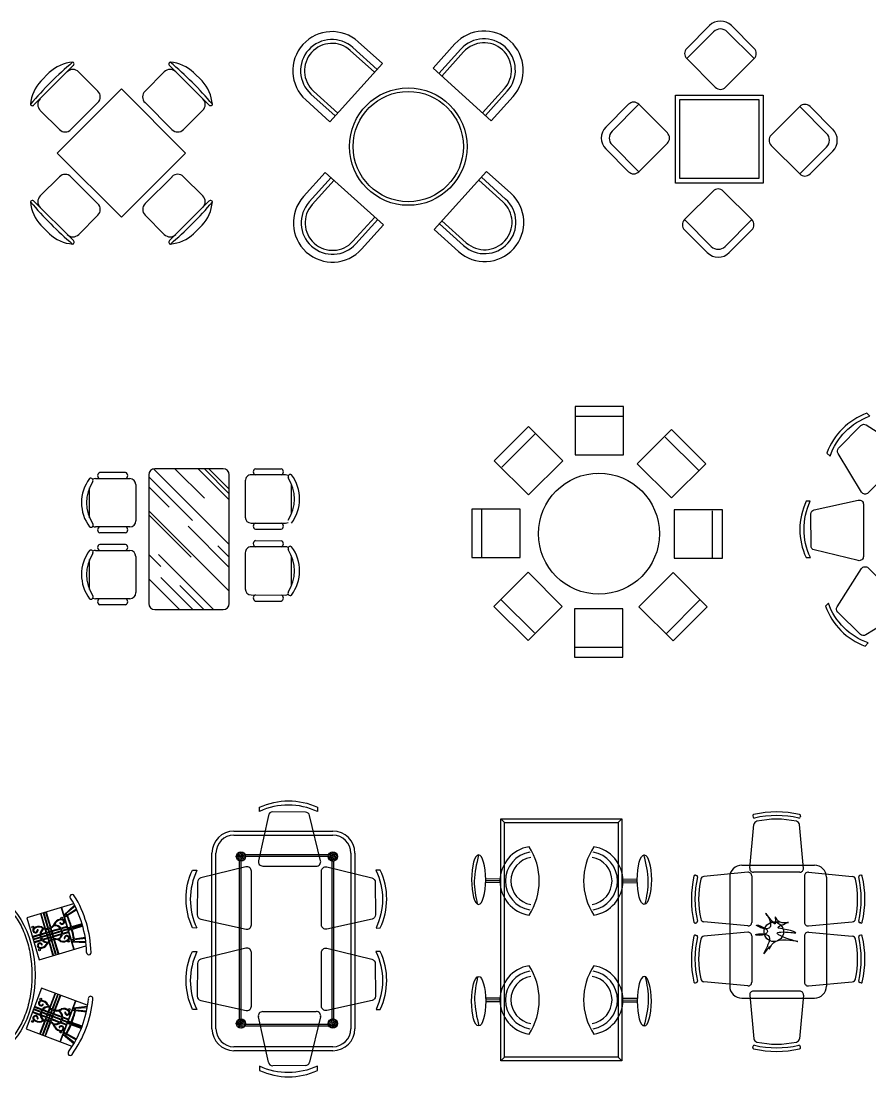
# Model space of a CAD drawing. Header units: millimetres. Extents: x 42 to 19556, y 853 to 17555.
# Drawn here: x 7019 to 14036, y 1471 to 10198 of the extents above; entities that cross this region are included whole.
import ezdxf

# ---------------------------------------------------------------- set-up
doc = ezdxf.new("R2010")
doc.units = ezdxf.units.MM
pattern_1 = [(50, (10753.138, 2743.1704), (9.508687, -0.831902), [0.99427, -10.93699]), (355, (10753.138, 2743.17), (-1.83942, 9.97178), [0.795417, -8.74959]), (100.4514, (10753.93, 2743.101), (7.669273, 9.13987), [0.845, -9.29501]), (46.1842, (10753.138, 2745.822), (14.14837, -2.19428), [1.49141, -16.40548]), (96.6356, (10754.317, 2745.639), (12.39078, 12.91384), [1.2675, -13.94251]), (351.1842, (10753.138, 2745.822), (12.39077, 12.91385), [1.19313, -13.12439]), (21, (10754.4636, 2745.159), (7.91317, -5.3375), [0.99427, -10.93699]), (326, (10754.464, 2745.159), (3.22562, 9.61328), [0.795417, -8.74959]), (71.4514, (10755.123, 2744.714), (11.138794, 4.275773), [0.845, -9.29501]), (37.5, (10753.138, 2743.1704), (0.1612027, 4.413159), [0, -8.643535, 0, -8.88216, 0, -8.782733]), (7.5, (10753.138, 2743.1704), (3.487501, 5.228699), [0, -5.064157, 0, -8.444681, 0, -3.347381]), (327.5, (10750.1816, 2743.1704), (7.0768604, -0.299009), [0, -3.314239, 0, -10.340426, 0, -13.72095]), (317.5, (10748.856, 2743.1704), (7.731273, 1.327087), [0, -4.30851, 0, -6.867103, 0, -9.743863])]

msp = doc.modelspace()

# ---------------------------------------------------------------- hatches: boundary and pattern name
at = {"true_color": 0x000000}
h = msp.add_hatch(dxfattribs=at)
h.set_pattern_fill('AR-RROOF', color=18, scale=297, angle=-45, style=0)
h.set_pattern_definition([(315, (9054.95, 13536.53), (672.034, -252.013), [4455, -594, 1485, -297]), (315, (9439.27, 13362.22), (69.304, 489.325), [891, -98.01, 1782, -222.75]), (315, (9338.46, 13610.03), (1232.763, -951.3485), [2376, -415.8, 1188, -297])])
h.paths.add_polyline_path([(8690.3, 5333.7, 0.414214), (8740.2, 5383.6), (8740.2, 6448.1, 0.414214), (8690.3, 6498), (8124.8, 6498, 0.414214), (8074.9, 6448.1), (8074.9, 5383.6, 0.414214), (8124.8, 5333.7)])
h = msp.add_hatch(dxfattribs=at)
h.set_pattern_fill('AR-CONC,_I', color=18, scale=1.325696, style=2)
h.set_pattern_definition(pattern_1)
edge = h.paths.add_edge_path()
edge.add_arc((8836.5, 3293.2), 38, 0, 360)
h = msp.add_hatch(dxfattribs=at)
h.set_pattern_fill('AR-CONC,_I', color=18, scale=1.325696, style=2)
h.set_pattern_definition(pattern_1)
edge = h.paths.add_edge_path()
edge.add_arc((9596.1, 3293.2), 38, 0, 360)
h = msp.add_hatch(dxfattribs=at)
h.set_pattern_fill('AR-CONC,_I', color=18, scale=1.325696, style=2)
h.set_pattern_definition(pattern_1)
edge = h.paths.add_edge_path()
edge.add_arc((8836.5, 1912.5), 38, 0, 360)
h.paths.add_polyline_path([(8773.6, 1959.3), (8776, 1959.3), (8776, 1960.2), (8773.6, 1960.2)], flags=9)
h = msp.add_hatch(dxfattribs=at)
h.set_pattern_fill('AR-CONC,_I', color=18, scale=1.325696, style=2)
h.set_pattern_definition(pattern_1)
edge = h.paths.add_edge_path()
edge.add_arc((9596.1, 1912.5), 38, 0, 360)

# ---------------------------------------------------------------- linework, layer by layer
at = {"color": 18, "true_color": 0x000000}
for p, q in [((12522.3, 9972.8), (12710.5, 10161.1)), ((12891.2, 10161.1), (13079.4, 9972.8)), ((12522.3, 9888.2), (12744, 10109.9)), ((12857.7, 10109.9), (13079.4, 9888.2)), ((9941.6, 9775.2), (9741.1, 9956)), ((9963.3, 9799.2), (9762.8, 9980.1)), ((10006.6, 9847.3), (9806.2, 10028.2)), ((10424.9, 9809), (10605.7, 10009.5)), ((10473, 9765.6), (10653.8, 9966.1)), ((10497.1, 9743.9), (10677.9, 9944.4)), ((12758.5, 9652), (12522.3, 9888.2)), ((13079.4, 9888.2), (12843.1, 9652)), ((7125.6, 9505.1), (7450.9, 9830.4)), ((7495.1, 9779.1), (7654.2, 9620)), ((8202.9, 9779.3), (8043.8, 9620.2)), ((8247.1, 9830.6), (8572.4, 9505.3)), ((10006.6, 9847.3), (9572.7, 9366.1)), ((10906.1, 9375), (10424.9, 9809)), ((7182.5, 9703.4), (7252.6, 9773.5)), ((8445.4, 9773.7), (8515.5, 9703.6)), ((7849.1, 9637.4), (7318.8, 9107.1)), ((8379.4, 9107.1), (7849.1, 9637.4)), ((9637.8, 9438.3), (9437.3, 9619.2)), ((10833.9, 9440.1), (11014.7, 9640.6)), ((10858, 9418.4), (11038.8, 9618.9)), ((7431.5, 9301.8), (7654.2, 9524.6)), ((8043.8, 9524.8), (8266.6, 9302)), ((9572.7, 9366.1), (9372.2, 9547)), ((9616.1, 9414.3), (9415.6, 9595.1)), ((10906.1, 9375), (11086.9, 9575.5)), ((7176.9, 9460.9), (7336, 9301.8)), ((8521.1, 9461.1), (8362, 9302)), ((11853.4, 9322.5), (12041.6, 9510.7)), ((11904.5, 9289), (12126.2, 9510.7)), ((12126.2, 9510.7), (12362.4, 9274.4)), ((13220.7, 9255.9), (13456.9, 9492.1)), ((13456.9, 9492.1), (13678.6, 9270.4)), ((13541.5, 9492.1), (13729.8, 9303.9)), ((12126.2, 8953.6), (11904.5, 9175.3)), ((12362.4, 9189.8), (12126.2, 8953.6)), ((13456.9, 8935), (13220.7, 9171.3)), ((7318.8, 9107.1), (7849.1, 8576.8)), ((7849.1, 8576.8), (8379.4, 9107.1)), ((12041.6, 8953.6), (11853.4, 9141.8)), ((13678.6, 9156.7), (13456.9, 8935)), ((13729.8, 9123.2), (13541.5, 8935)), ((7177.1, 8753.1), (7336.2, 8912.2)), ((7654.4, 8689.4), (7431.7, 8912.2)), ((8266.8, 8912.4), (8044, 8689.6)), ((8521.3, 8753.3), (8362.2, 8912.4)), ((9534.3, 8947.9), (9353.5, 8747.4)), ((9582.4, 8904.5), (9401.6, 8704)), ((9534.3, 8947.9), (10015.5, 8513.9)), ((10433.7, 8475.5), (10867.7, 8956.7)), ((10824.3, 8908.6), (11024.8, 8727.8)), ((10867.7, 8956.7), (11068.2, 8775.9)), ((9606.5, 8882.8), (9425.6, 8682.3)), ((10802.6, 8884.6), (11003.1, 8703.7)), ((12503.7, 8557.5), (12740, 8793.7)), ((12824.6, 8793.7), (13060.8, 8557.5)), ((7451.1, 8383.6), (7125.8, 8708.9)), ((8572.6, 8709.1), (8247.3, 8383.8)), ((7495.3, 8434.9), (7654.4, 8594)), ((8203.1, 8435.1), (8044, 8594.2)), ((9943.3, 8579), (9762.5, 8378.5)), ((9967.4, 8557.3), (9786.5, 8356.8)), ((12725.4, 8335.8), (12503.7, 8557.5)), ((13060.8, 8557.5), (12839.1, 8335.8)), ((7252.8, 8440.5), (7182.7, 8510.6)), ((8515.7, 8510.8), (8445.6, 8440.7)), ((10015.5, 8513.9), (9834.7, 8313.4)), ((10433.7, 8475.5), (10634.2, 8294.7)), ((10477.1, 8523.7), (10677.6, 8342.8)), ((10498.8, 8547.7), (10699.3, 8366.9)), ((12692, 8284.7), (12503.7, 8472.9)), ((13060.8, 8472.9), (12872.6, 8284.7)), ((11598.5, 7012.1), (11598.5, 6612.1)), ((11998.5, 7012.1), (11598.5, 7012.1)), ((11998.5, 6612.1), (11998.5, 7012.1)), ((11994.6, 6930.3), (11598.5, 6930.3)), ((11214, 6847.2), (10931.1, 6564.4)), ((11496.8, 6564.4), (11214, 6847.2)), ((12396.7, 6823), (12113.8, 6540.1)), ((12679.5, 6540.1), (12396.7, 6823)), ((11269, 6786.6), (10994.1, 6511.7)), ((12618.9, 6485.1), (12344.1, 6759.9)), ((10931.1, 6564.4), (11214, 6281.5)), ((11214, 6281.5), (11496.8, 6564.4)), ((11598.5, 6612.1), (11998.5, 6612.1)), ((7882.1, 6466.9), (7670, 6466.7)), ((8690.3, 6498), (8124.8, 6498)), ((8957.7, 6497.8), (9169.7, 6497.6)), ((12113.8, 6540.1), (12396.7, 6257.3)), ((12396.7, 6257.3), (12679.5, 6540.1)), ((7634.7, 6416.7), (7917.5, 6417)), ((8074.9, 6448.1), (8074.9, 5383.6)), ((8740.2, 5383.6), (8740.2, 6448.1)), ((8872.3, 6398.1), (8872, 6098.7)), ((9205, 6447.6), (8922.3, 6447.9)), ((9254.6, 6124.3), (9254.8, 6371.7)), ((11711.2, 6453.6), (11711.2, 6453.6)), ((11777.5, 6453.6), (11777.5, 6453.6)), ((11843.8, 6453.6), (11843.8, 6453.6)), ((7585.2, 6093.4), (7584.9, 6340.8)), ((7967.4, 6367.2), (7967.7, 6067.8)), ((11144.8, 6163.5), (10744.8, 6163.5)), ((10744.8, 6163.5), (10744.8, 5763.5)), ((10826.6, 6159.6), (10826.6, 5770.9)), ((11144.8, 5763.5), (11144.8, 6163.5)), ((12817.7, 6158.6), (12417.7, 6158.6)), ((12417.7, 6158.6), (12417.7, 5758.6)), ((12735.9, 5762.6), (12735.9, 6151.3)), ((12817.7, 5758.6), (12817.7, 6158.6)), ((8921.9, 6048.7), (9204.6, 6048.5)), ((7917.9, 6017.9), (7635.1, 6017.6)), ((7882.6, 5967.9), (7670.5, 5967.7)), ((8957.2, 5998.8), (9169.2, 5998.6)), ((7882.1, 5872.9), (7670, 5872.7)), ((9205, 5853.7), (8922.3, 5854)), ((8957.7, 5903.8), (9169.7, 5903.6)), ((7634.7, 5822.8), (7917.5, 5823.1)), ((7967.4, 5773.2), (7967.7, 5473.9)), ((8872.3, 5804.1), (8872, 5504.7)), ((9254.6, 5530.3), (9254.8, 5777.8)), ((10744.8, 5763.5), (11144.8, 5763.5)), ((7585.2, 5499.4), (7584.9, 5746.9)), ((12417.7, 5758.6), (12817.7, 5758.6)), ((11210.3, 5643.5), (10927.5, 5360.7)), ((11493.1, 5360.7), (11210.3, 5643.5)), ((12409, 5640.8), (12126.2, 5358)), ((12691.8, 5358), (12409, 5640.8)), ((7917.9, 5423.9), (7635.1, 5423.6)), ((8921.9, 5454.8), (9204.6, 5454.5)), ((10988.1, 5415.7), (11262.9, 5140.9)), ((7882.6, 5374), (7670.5, 5373.8)), ((8124.8, 5333.7), (8690.3, 5333.7)), ((8957.2, 5404.9), (9169.2, 5404.7)), ((10927.5, 5360.7), (11210.3, 5077.8)), ((11210.3, 5077.8), (11493.1, 5360.7)), ((11594.2, 5340.5), (11594.2, 4940.5)), ((11994.2, 5340.5), (11594.2, 5340.5)), ((11994.2, 4940.5), (11994.2, 5340.5)), ((12126.2, 5358), (12409, 5075.1)), ((12354, 5135.8), (12628.8, 5410.6)), ((12409, 5075.1), (12691.8, 5358)), ((11598.1, 5022.3), (11986.8, 5022.3)), ((11594.2, 4940.5), (11994.2, 4940.5)), ((11016.5, 3574), (10986.5, 3604)), ((11956.5, 3574), (11986.5, 3604)), ((13068, 3627.7), (13070.4, 3617.9)), ((13463.3, 3627.4), (13460.9, 3617.7)), ((8778.7, 3503), (9596.9, 3503)), ((13043.5, 3195.3), (13077.8, 3557.6)), ((13487.3, 3195), (13453.4, 3557.3)), ((8778.7, 3469.8), (9596.9, 3469.8)), ((8597.1, 1869), (8597.1, 3321.4)), ((8630.3, 1869), (8630.3, 3321.4)), ((9745.3, 3321.4), (9745.3, 1869)), ((9778.5, 3321.4), (9778.5, 1869)), ((8821.6, 3252.3), (8821.6, 1947.7)), ((8834.8, 3252.3), (8834.8, 1947.7)), ((9557.4, 3306.6), (8875.9, 3306.6)), ((9557.4, 3293.4), (8875.9, 3293.4)), ((9590.2, 1947.7), (9590.2, 3252.3)), ((9603.5, 1947.7), (9603.5, 3252.3)), ((13026.6, 3162.4), (12664.3, 3128.6)), ((12977.5, 3221.5), (13577.5, 3221.5)), ((13457.4, 3162.2), (13073.3, 3162.4)), ((13528.4, 3162.4), (13890.8, 3128.6)), ((10978.1, 3075.6), (10860, 3077.1)), ((10978.3, 3090.6), (10860.2, 3092.1)), ((10978.5, 3105.6), (10860.4, 3107.1)), ((11994.5, 3105.6), (12112.7, 3107.1)), ((11994.7, 3090.6), (12112.8, 3092.1)), ((11994.9, 3075.6), (12113, 3077.1)), ((12594.2, 3138.4), (12603.9, 3136)), ((12877.5, 3121.5), (12877.5, 2221.5)), ((13059.4, 3132.6), (13059.2, 2748.5)), ((13495.6, 3132.6), (13495.9, 2748.5)), ((13677.5, 3121.5), (13677.5, 2221.5)), ((13960.9, 3138.4), (13951.2, 3136)), ((7451.2, 2900.5), (7065.6, 2786.7)), ((7460.8, 2891.8), (7372.6, 2809)), ((7465.2, 2883.1), (7392.7, 2820.5)), ((7227.6, 2663.8), (7182.1, 2818)), ((7222.1, 2698.8), (7186.5, 2819.3)), ((7241.1, 2699.3), (7204.2, 2824.5)), ((7245.7, 2700.2), (7208.6, 2825.8)), ((7261.6, 2705.7), (7224.8, 2830.6)), ((7265.8, 2707.9), (7229.2, 2831.9)), ((7454.3, 2527.3), (7353.6, 2868.6)), ((7457.2, 2528.1), (7356.5, 2869.4)), ((7388.2, 2816.6), (7374.5, 2804.8)), ((7395.1, 2805.5), (7378.8, 2794.9)), ((7397.8, 2801), (7379.9, 2790.2)), ((7477, 2858.8), (7400, 2808.7)), ((7480.7, 2850.7), (7402.9, 2804)), ((7065.6, 2786.7), (7168, 2439.6)), ((7399.1, 2714.4), (7350.2, 2700)), ((7400.8, 2708.6), (7353.7, 2694.7)), ((7431.4, 2709.6), (7406.5, 2702.3)), ((7523.4, 2736.7), (7437.3, 2711.2)), ((7525.1, 2730.8), (7439, 2705.3)), ((7527.7, 2721.9), (7441.5, 2696.5)), ((7529.3, 2716), (7443, 2690.5)), ((12593.9, 2743.2), (12603.6, 2745.6)), ((13026.3, 2718.6), (12664, 2752.9)), ((13292.7, 2749.1), (13213.6, 2749.1)), ((13528.7, 2718.6), (13891, 2752.9)), ((13961.1, 2743.2), (13951.4, 2745.6)), ((7174.9, 2648.2), (7114.4, 2630.4)), ((7174.9, 2641.9), (7116.1, 2624.6)), ((7177.5, 2626.6), (7120.5, 2609.8)), ((7179.5, 2620.9), (7122.2, 2604)), ((7229.3, 2658), (7180.9, 2643.7)), ((7227.6, 2663.8), (7181.1, 2650)), ((7233.7, 2643.2), (7183.3, 2628.3)), ((7235.4, 2637.4), (7185.3, 2622.6)), ((7240.7, 2619.6), (7195.4, 2606.3)), ((7232, 2665.1), (7223.9, 2692.6)), ((7233.7, 2643.2), (7229.3, 2658)), ((7249.7, 2670.3), (7232, 2665.1)), ((7251.4, 2664.5), (7233.8, 2659.3)), ((7238.1, 2644.5), (7233.8, 2659.3)), ((7240.7, 2619.6), (7235.4, 2637.4)), ((7255.8, 2649.7), (7238.1, 2644.5)), ((7257.5, 2643.9), (7239.8, 2638.7)), ((7245.1, 2620.9), (7239.8, 2638.7)), ((7249.7, 2670.3), (7242.9, 2693.5)), ((7262.7, 2626.1), (7245.1, 2620.9)), ((7264.4, 2620.3), (7246.8, 2615.1)), ((7254.1, 2671.6), (7247.4, 2694.4)), ((7255.8, 2649.7), (7251.4, 2664.5)), ((7270.3, 2676.4), (7254.1, 2671.6)), ((7272, 2670.6), (7255.8, 2665.8)), ((7260.2, 2651), (7255.8, 2665.8)), ((7262.7, 2626.1), (7257.5, 2643.9)), ((7276.4, 2655.8), (7260.2, 2651)), ((7278.1, 2650), (7261.9, 2645.2)), ((7267.1, 2627.4), (7261.9, 2645.2)), ((7270.3, 2676.4), (7263.4, 2699.8)), ((7268.7, 2606.1), (7264.4, 2620.3)), ((7283.3, 2632.2), (7267.1, 2627.4)), ((7274.7, 2677.7), (7267.5, 2701.9)), ((7285, 2626.4), (7268.9, 2621.6)), ((7272.9, 2607.8), (7268.9, 2621.6)), ((7276.4, 2655.8), (7272, 2670.6)), ((7344, 2698.1), (7274.7, 2677.7)), ((7347.7, 2692.9), (7276.4, 2671.9)), ((7280.8, 2657.1), (7276.4, 2671.9)), ((7283.3, 2632.2), (7278.1, 2650)), ((7354.1, 2678.7), (7280.8, 2657.1)), ((7355.5, 2672.8), (7282.5, 2651.3)), ((7287.7, 2633.5), (7282.5, 2651.3)), ((7289.3, 2611.9), (7285, 2626.4)), ((7355.6, 2653.6), (7287.7, 2633.5)), ((7354, 2646.8), (7289.4, 2627.7)), ((7294, 2612.4), (7289.4, 2627.7)), ((7405.2, 2693.8), (7359.9, 2680.4)), ((7414.5, 2664.6), (7360.8, 2648.8)), ((7406.9, 2688), (7361.3, 2674.5)), ((7412.1, 2670.2), (7362, 2655.4)), ((7433.1, 2703.7), (7407.6, 2696.2)), ((7435.7, 2694.9), (7410.2, 2687.4)), ((7437.3, 2689), (7412, 2681.5)), ((7549.5, 2623.4), (7459.7, 2609.1)), ((12594.2, 2643.1), (12603.9, 2640.7)), ((13026.6, 2667.1), (12664.3, 2633.2)), ((13059.4, 2637.2), (13059.2, 2253.1)), ((13495.6, 2637.2), (13495.9, 2253.1)), ((13528.4, 2667.1), (13890.8, 2633.2)), ((13960.9, 2643.1), (13951.2, 2640.7)), ((7189.1, 2604.4), (7127.4, 2586.2)), ((7193.5, 2599.4), (7129.1, 2580.4)), ((7168, 2439.6), (7554, 2553.5)), ((7242.4, 2613.8), (7200.2, 2601.4)), ((7248.4, 2593.5), (7242.4, 2613.8)), ((7252.3, 2596.6), (7246.8, 2615.1)), ((7282.9, 2476.7), (7250.3, 2587.1)), ((7287.3, 2478), (7254.1, 2590.3)), ((7304.9, 2483.2), (7270.4, 2600.2)), ((7309.3, 2484.5), (7274.7, 2602)), ((7325.5, 2489.2), (7291.1, 2606)), ((7329.9, 2490.5), (7295.7, 2606.5)), ((7453.5, 2608.1), (7435.2, 2605.2)), ((7454.2, 2602.9), (7436.5, 2600.7)), ((7455.8, 2590.2), (7439.6, 2590.4)), ((7555.5, 2579.6), (7440.9, 2586)), ((7550.8, 2614.7), (7460.4, 2603.7)), ((7554.4, 2588.8), (7462.2, 2590.1)), ((7188.8, 2205.8), (7061.5, 1867)), ((7565.1, 2064.3), (7188.8, 2205.8)), ((12593.9, 2247.8), (12603.6, 2250.2)), ((13026.3, 2223.3), (12664, 2257.6)), ((13528.7, 2223.3), (13891, 2257.6)), ((13961.1, 2247.8), (13951.4, 2250.2)), ((7244.1, 2010), (7300.7, 2160.5)), ((7260.8, 2041.3), (7305, 2158.9)), ((7276.3, 2030.3), (7322.2, 2152.4)), ((7280.4, 2028.2), (7326.5, 2150.8)), ((7296.5, 2023), (7342.3, 2144.9)), ((7301.1, 2022.2), (7346.6, 2143.2)), ((7342.8, 1764.5), (7468, 2097.6)), ((7345.6, 1763.4), (7470.8, 2096.6)), ((10978.1, 2122.3), (10860, 2120.8)), ((10978.3, 2107.3), (10860.2, 2105.8)), ((11994.7, 2107.3), (12112.8, 2105.8)), ((11994.9, 2122.3), (12113, 2120.8)), ((12977.5, 2121.5), (13577.5, 2121.5)), ((13043.5, 2147.7), (13077.8, 1785.4)), ((13457.4, 2180.8), (13073.3, 2180.6)), ((13487.3, 2148), (13453.4, 1785.7)), ((7177.6, 1985.9), (7117.4, 2008.5)), ((7179.8, 2004.8), (7123.9, 2025.8)), ((7181.7, 2010.6), (7126, 2031.5)), ((7188.8, 2024.4), (7131.4, 2045.9)), ((7192.6, 2029.4), (7133.6, 2051.6)), ((7236.5, 1989.9), (7187.3, 2008.4)), ((7242, 2004.4), (7194.7, 2022.2)), ((7244.1, 2010), (7198.6, 2027.1)), ((7248.4, 2008.4), (7258.5, 2035.3)), ((7265.6, 2001.9), (7248.4, 2008.4)), ((7265.6, 2001.9), (7274.1, 2024.6)), ((7269.9, 2000.3), (7278.3, 2022.6)), ((7285.7, 1994.4), (7294.3, 2017.3)), ((7290, 1992.8), (7298.9, 2016.4)), ((7462.6, 2017), (7441.8, 2019.3)), ((7463.1, 2022.3), (7443.7, 2023.6)), ((7464.3, 2035.3), (7446.2, 2034.1)), ((7567.6, 2051.6), (7447.3, 2038.6)), ((7558.7, 2006.7), (7468.4, 2016.4)), ((7560.6, 2015.5), (7469, 2021.9)), ((7565.9, 2042), (7470.2, 2035.7)), ((9016.8, 2011), (9460, 2011.3)), ((10978.5, 2092.3), (10860.4, 2090.8)), ((11994.5, 2092.3), (12112.7, 2090.8)), ((7178.1, 1979.2), (7115.3, 2002.8)), ((7175.5, 1827.4), (7216, 1935.1)), ((7179.8, 1825.8), (7221, 1935.5)), ((7227.9, 1966.9), (7183.7, 1983.5)), ((7225.8, 1961.3), (7184.6, 1976.8)), ((7234.4, 1984.3), (7185.5, 2002.7)), ((7197, 1819.3), (7239.9, 1933.5)), ((7201.3, 1817.7), (7244.4, 1932.4)), ((7217.1, 1811.8), (7259.9, 1925.7)), ((7218.3, 1941.4), (7225.8, 1961.3)), ((7221.4, 1810.1), (7263.9, 1923.3)), ((7223.3, 1941.5), (7230.1, 1959.7)), ((7227.9, 1966.9), (7234.4, 1984.3)), ((7247.3, 1953.2), (7230.1, 1959.7)), ((7232.2, 1965.3), (7238.7, 1982.6)), ((7249.4, 1958.9), (7232.2, 1965.3)), ((7236.5, 1989.9), (7242, 2004.4)), ((7256, 1976.2), (7238.7, 1982.6)), ((7240.9, 1988.3), (7246.3, 2002.8)), ((7258.1, 1981.8), (7240.9, 1988.3)), ((7242.1, 1939.3), (7247.3, 1953.2)), ((7263.5, 1996.3), (7246.3, 2002.8)), ((7246.5, 1938), (7251.6, 1951.6)), ((7249.4, 1958.9), (7256, 1976.2)), ((7267.4, 1945.6), (7251.6, 1951.6)), ((7253.7, 1957.2), (7260.3, 1974.6)), ((7269.5, 1951.3), (7253.7, 1957.2)), ((7258.1, 1981.8), (7263.5, 1996.3)), ((7276, 1968.6), (7260.3, 1974.6)), ((7262.1, 1931.4), (7267.4, 1945.6)), ((7262.4, 1980.2), (7267.8, 1994.7)), ((7278.2, 1974.3), (7262.4, 1980.2)), ((7266.1, 1929), (7271.7, 1944)), ((7283.6, 1988.7), (7267.8, 1994.7)), ((7269.5, 1951.3), (7276, 1968.6)), ((7285.7, 1994.4), (7269.9, 2000.3)), ((7334.8, 1920.3), (7271.7, 1944)), ((7273.8, 1949.7), (7280.4, 1967)), ((7340.1, 1924.8), (7273.8, 1949.7)), ((7278.2, 1974.3), (7283.6, 1988.7)), ((7351.6, 1940.2), (7280.4, 1967)), ((7282.5, 1972.7), (7287.9, 1987.1)), ((7354.1, 1945.8), (7282.5, 1972.7)), ((7357.5, 1961), (7287.9, 1987.1)), ((7357.7, 1967.4), (7290, 1992.8)), ((7395.2, 1904.1), (7346.3, 1922.4)), ((7401.8, 1921.4), (7357.3, 1938.1)), ((7403.9, 1927), (7359.7, 1943.6)), ((7409.3, 1941.5), (7363.4, 1958.8)), ((7411.4, 1947.1), (7363.7, 1965.1)), ((7432.2, 1918.1), (7407.3, 1927.5)), ((7434.3, 1923.9), (7410.1, 1933)), ((7524.1, 1890), (7440, 1921.6)), ((9063.9, 1592.1), (8981.4, 1966.9)), ((9495.4, 1966.4), (9404.8, 1593.7)), ((7061.5, 1867), (7438.2, 1725.4)), ((7393.7, 1898.2), (7341.4, 1917.8)), ((7388.3, 1825), (7372.8, 1833.9)), ((7390.8, 1829.5), (7374.5, 1838.2)), ((7426.6, 1903.8), (7401.9, 1913.1)), ((7428.9, 1909.5), (7404, 1918.9)), ((7516.4, 1870), (7432.2, 1901.6)), ((7518.6, 1875.7), (7434.5, 1907.3)), ((7521.9, 1884.3), (7437.8, 1915.9)), ((8875.9, 1906.7), (9557.4, 1906.7)), ((8875.9, 1893.4), (9557.4, 1893.4)), ((7455.1, 1745.3), (7367.5, 1819.5)), ((7381.9, 1813.8), (7369.1, 1823.8)), ((7459.8, 1753.3), (7387, 1809.9)), ((7472.5, 1776.2), (7393.7, 1821.8)), ((7476.7, 1783.9), (7396.3, 1826.6)), ((9596.9, 1720.6), (8778.7, 1720.6)), ((9596.9, 1687.4), (8778.7, 1687.4)), ((13068, 1715.3), (13070.4, 1725)), ((13463.3, 1715.6), (13460.9, 1725.3)), ((11016.5, 1634), (10986.5, 1604)), ((11956.5, 1634), (11986.5, 1604)), ((9369.8, 1565.9), (9099.6, 1563.6))]:
    msp.add_line(p, q, dxfattribs=at)
for points in [[(12428.6, 9585.9), (13154.6, 9585.9), (13154.6, 8859.9), (12428.6, 8859.9)], [(12464.9, 9549.5), (13118.2, 9549.5), (13118.2, 8896.2), (12464.9, 8896.2)], [(10986.5, 1604), (10986.5, 3604), (11986.5, 3604), (11986.5, 1604)], [(11016.5, 1634), (11016.5, 3574), (11956.5, 3574), (11956.5, 1634)]]:
    msp.add_lwpolyline(points, close=True, dxfattribs=at)
for points in [[(14035.4, 6933.5), (14010.9, 6956.3, 0.22351), (13680.8, 6627.9), (13707.1, 6603.4, -0.225963), (14034.5, 6932.6, 0.224559)], [(13543.8, 6231), (13510.3, 6229.8, 0.22351), (13509.1, 5764.2), (13545, 5765.4, -0.225963), (13543.8, 6229.8, 0.224559)], [(13692.9, 5386.6), (13670.1, 5362.1, 0.22351), (13998.4, 5032), (14023, 5058.3, -0.225963), (13693.8, 5385.8, 0.224559)], [(8989.8, 3665.2), (8991.1, 3699.6, -0.22351), (9469.6, 3700.5), (9468.3, 3663.6, 0.225963), (8991.1, 3665.2, -0.224559)], [(8471.6, 2700.9), (8437.2, 2702.2, -0.22351), (8435.9, 3180.7), (8472.9, 3179.4, 0.225963), (8471.6, 2702.2, -0.224559)], [(9953.4, 2700.9), (9987.8, 2702.2, 0.22351), (9989.1, 3180.7), (9952.1, 3179.4, -0.225963), (9953.4, 2702.2, 0.224559)], [(8471.6, 2028.1), (8437.2, 2029.4, -0.22351), (8435.9, 2507.9), (8472.9, 2506.6, 0.225963), (8471.6, 2029.4, -0.224559)], [(9953.4, 2028.1), (9987.8, 2029.4, 0.22351), (9989.1, 2507.9), (9952.1, 2506.6, -0.225963), (9953.4, 2029.4, 0.224559)], [(8989.8, 1559.5), (8991.1, 1525.1, 0.22351), (9469.6, 1524.1), (9468.3, 1561.1, -0.225963), (8991.1, 1559.5, 0.224559)]]:
    msp.add_lwpolyline(points, format="xyb", dxfattribs=at)
for points in [[(13778.2, 6667.8), (13962.7, 6855.1, -0.354445), (14006.9, 6860.1), (14321.3, 6658.8, -0.479008), (14327.3, 6604.1), (14022.3, 6299.1, -0.486085), (13967.1, 6305.7), (13773.2, 6624.6, -0.343643)], [(13549.8, 5861.2), (13547.7, 6124.1, -0.354445), (13575.5, 6158.9), (13940.2, 6239, -0.479008), (13983.1, 6204.5), (13983.1, 5773.1, -0.486085), (13939.4, 5738.8), (13576.8, 5827.2, -0.343643)], [(13958.6, 5129.4), (13771.2, 5313.9, -0.354445), (13766.3, 5358.1), (13967.6, 5672.6, -0.479008), (14022.3, 5678.5), (14327.3, 5373.5, -0.486085), (14320.7, 5318.3), (14001.7, 5124.4, -0.343643)], [(9369.8, 3658.7), (9099.6, 3661, 0.354445), (9063.9, 3632.5), (8981.4, 3257.8, 0.479008), (9016.8, 3213.7), (9460, 3213.4, 0.486085), (9495.4, 3258.3), (9404.8, 3631, 0.343643)], [(8477.8, 3080.9), (8475.7, 2810.8, 0.354445), (8504.2, 2775), (8879, 2692.8, 0.479008), (8923.1, 2728.2), (8923.1, 3171.5, 0.486085), (8878.2, 3206.8), (8505.5, 3115.9, 0.343643)], [(9947.2, 3080.9), (9949.3, 2810.8, -0.354445), (9920.8, 2775), (9546, 2692.8, -0.479008), (9501.9, 2728.2), (9501.9, 3171.5, -0.486085), (9546.8, 3206.8), (9919.5, 3115.9, -0.343643)], [(8477.8, 2408.1), (8475.7, 2137.9, 0.354445), (8504.2, 2102.2), (8879, 2019.9, 0.479008), (8923.1, 2055.4), (8923.1, 2498.6, 0.486085), (8878.2, 2533.9), (8505.5, 2443.1, 0.343643)], [(9947.2, 2408.1), (9949.3, 2137.9, -0.354445), (9920.8, 2102.2), (9546, 2019.9, -0.479008), (9501.9, 2055.4), (9501.9, 2498.6, -0.486085), (9546.8, 2533.9), (9919.5, 2443.1, -0.343643)]]:
    msp.add_lwpolyline(points, format="xyb", close=True, dxfattribs=at)
for centre, radius in [((10220.2, 9161.4), 485.7), ((10220.2, 9161.4), 455.7), ((11796.4, 5961.2), 500), ((8836.5, 3293.2), 38), ((9596.1, 3293.2), 38), ((7115.1, 2709.1), 7.67), ((7355.3, 2783.4), 7.67), ((13242.1, 2670.4), 80.8), ((7411.9, 2591.9), 7.67), ((7170.7, 2520.7), 7.67), ((7181.6, 2114), 7.67), ((7418, 2028.6), 7.67), ((7112.5, 1930.1), 7.67), ((8836.5, 1912.5), 38), ((9596.1, 1912.5), 38), ((7347.9, 1841.6), 7.67)]:
    msp.add_circle(centre, radius, dxfattribs=at)
for centre, radius, start, end in [((12800.8, 10070.7), 127.8, 45, 135), ((12800.8, 10053.1), 80.4, 45, 135), ((9589.2, 9787.6), 324, 47.95254, 227.95254), ((9589.2, 9787.6), 259.2, 47.95254, 227.95254), ((10846.3, 9792.5), 324, 317.95254, 137.95254), ((10846.3, 9792.5), 259.2, 317.95254, 137.95254), ((9589.2, 9787.6), 226.8, 47.95254, 227.95254), ((10846.3, 9792.5), 226.8, 317.95254, 137.95254), ((12564.6, 9930.5), 59.8, 135, 225), ((13037.1, 9930.5), 59.8, 315, 45), ((9181.8, 7774.2), 2712.7, 129.8023, 140.1977), ((7468.8, 9543.6), 315.6, 94.27346, 133.23486), ((7447.4, 9731.4), 67.5, 45, 135), ((7446, 9848.3), 10, 22.33001, 94.27346), ((7436.8, 9844.5), 20, 315, 22.33001), ((8250.7, 9731.6), 67.5, 45, 135), ((8261.3, 9844.7), 20, 157.66999, 225), ((8252, 9848.5), 10, 85.72654, 157.66999), ((8229.3, 9543.8), 315.6, 46.76514, 85.72654), ((6516.3, 7774.4), 2712.7, 39.8023, 50.1977), ((7412.4, 9487.2), 315.6, 136.76514, 175.72654), ((8285.6, 9487.4), 315.6, 4.27346, 43.23486), ((7606.5, 9572.3), 67.5, 315, 45), ((8091.6, 9572.5), 67.5, 135, 225), ((12800.8, 9694.3), 59.8, 225, 315), ((7224.6, 9508.7), 67.5, 135, 225), ((8473.4, 9508.8), 67.5, 315, 45), ((12083.9, 9468.4), 59.8, 45, 135), ((7107.7, 9510), 10, 175.72654, 247.66999), ((7111.5, 9519.3), 20, 247.66999, 315), ((8586.6, 9519.5), 20, 225, 292.33001), ((8590.4, 9510.2), 10, 292.33001, 4.27346), ((13499.2, 9449.8), 59.8, 45, 135), ((7383.7, 9349.6), 67.5, 225, 315), ((8314.3, 9349.8), 67.5, 225, 315), ((11943.7, 9232.1), 127.8, 135, 225), ((11961.3, 9232.1), 80.4, 135, 225), ((12320.1, 9232.1), 59.8, 315, 45), ((13263, 9213.6), 59.8, 135, 225), ((13621.8, 9213.6), 80.4, 315, 45), ((13639.4, 9213.6), 127.8, 315, 45), ((7383.9, 8864.4), 67.5, 45, 135), ((8314.5, 8864.6), 67.5, 45, 135), ((12083.9, 8995.9), 59.8, 225, 315), ((13499.2, 8977.3), 59.8, 225, 315), ((7224.8, 8705.3), 67.5, 135, 225), ((8473.6, 8705.5), 67.5, 315, 45), ((9594.1, 8530.4), 324, 137.95254, 317.95254), ((10851.2, 8535.3), 324, 227.95254, 47.95254), ((10851.2, 8535.3), 259.2, 227.95254, 47.95254), ((12782.3, 8751.4), 59.8, 45, 135), ((7107.9, 8704), 10, 112.33001, 184.27346), ((7412.6, 8726.8), 315.6, 184.27346, 223.23486), ((9182, 10439.8), 2712.7, 219.8023, 230.1977), ((7111.7, 8694.7), 20, 45, 112.33001), ((7606.7, 8641.7), 67.5, 315, 45), ((8091.8, 8641.9), 67.5, 135, 225), ((6516.5, 10440), 2712.7, 309.8023, 320.1977), ((8285.8, 8727), 315.6, 316.76514, 355.72654), ((8586.7, 8694.9), 20, 67.66999, 135), ((8590.5, 8704.2), 10, 355.72654, 67.66999), ((9594.1, 8530.4), 259.2, 137.95254, 317.95254), ((9594.1, 8530.4), 226.8, 137.95254, 317.95254), ((10851.2, 8535.3), 226.8, 227.95254, 47.95254), ((12546, 8515.2), 59.8, 135, 225), ((13018.5, 8515.2), 59.8, 315, 45), ((7469, 8670.4), 315.6, 226.76514, 265.72654), ((7447.6, 8482.6), 67.5, 225, 315), ((7437, 8369.5), 20, 337.66999, 45), ((8250.9, 8482.8), 67.5, 225, 315), ((8261.5, 8369.7), 20, 135, 202.33001), ((8229.5, 8670.6), 315.6, 274.27346, 313.23486), ((7446.2, 8365.7), 10, 265.72654, 337.66999), ((8252.2, 8365.9), 10, 202.33001, 274.27346), ((12782.3, 8392.6), 80.4, 225, 315), ((12782.3, 8375), 127.8, 225, 315), ((7677.3, 6441.7), 26, 106.3175, 253.79709), ((7874.8, 6441.9), 26, 286.3175, 73.79709), ((8124.8, 6448.1), 49.9, 90, 180), ((8690.3, 6448.1), 49.9, 0, 90), ((8964.9, 6472.8), 26, 106.20291, 253.6825), ((9162.4, 6472.6), 26, 286.20291, 73.6825), ((7851.2, 6217.4), 332.6, 143.1874, 216.92719), ((7887.4, 6217.4), 326.7, 147.63305, 212.48154), ((7595.8, 6402.1), 18.2, 328.02988, 126.74736), ((7634.8, 6366.8), 49.9, 90.0573, 117.64174), ((7917.5, 6367.1), 49.9, 0.0573, 90.0573), ((8922.2, 6398), 49.9, 89.9427, 179.9427), ((9205, 6397.7), 49.9, 62.35826, 89.9427), ((9244, 6433), 18.2, 53.25264, 211.97012), ((8952.4, 6248.3), 326.7, 327.51846, 32.36695), ((8988.6, 6248.3), 332.6, 323.07281, 36.8126), ((7596.1, 6032.2), 18.2, 233.36723, 32.08471), ((7635.1, 6067.5), 49.9, 242.47286, 270.0573), ((7917.8, 6067.7), 49.9, 270.0573, 0.0573), ((8921.9, 6098.6), 49.9, 179.9427, 269.9427), ((8964.5, 6023.8), 26, 106.20291, 253.6825), ((9162, 6023.6), 26, 286.20291, 73.6825), ((9204.7, 6098.4), 49.9, 269.9427, 297.52714), ((7677.8, 5992.7), 26, 106.3175, 253.79709), ((7875.3, 5992.9), 26, 286.3175, 73.79709), ((7677.3, 5847.8), 26, 106.3175, 253.79709), ((7874.8, 5848), 26, 286.3175, 73.79709), ((8922.2, 5804.1), 49.9, 89.9427, 179.9427), ((8964.9, 5878.9), 26, 106.20291, 253.6825), ((9162.4, 5878.7), 26, 286.20291, 73.6825), ((9205, 5803.8), 49.9, 62.35826, 89.9427), ((9244, 5839), 18.2, 53.25264, 211.97012), ((8988.6, 5654.3), 332.6, 323.07281, 36.8126), ((7851.2, 5623.4), 332.6, 143.1874, 216.92719), ((7887.4, 5623.5), 326.7, 147.63305, 212.48154), ((7595.8, 5808.1), 18.2, 328.02988, 126.74736), ((7634.8, 5772.9), 49.9, 90.0573, 117.64174), ((7917.5, 5773.2), 49.9, 0.0573, 90.0573), ((8952.4, 5654.4), 326.7, 327.51846, 32.36695), ((8921.9, 5504.7), 49.9, 179.9427, 269.9427), ((7596.1, 5438.2), 18.2, 233.36723, 32.08471), ((7635.1, 5473.5), 49.9, 242.47286, 270.0573), ((7677.8, 5398.7), 26, 106.3175, 253.79709), ((7875.3, 5398.9), 26, 286.3175, 73.79709), ((7917.8, 5473.8), 49.9, 270.0573, 0.0573), ((8964.5, 5429.8), 26, 106.20291, 253.6825), ((9162, 5429.6), 26, 286.20291, 73.6825), ((9204.7, 5504.4), 49.9, 269.9427, 297.52714), ((9243.6, 5469.1), 18.2, 147.91529, 306.63277), ((8124.8, 5383.6), 49.9, 180, 270), ((8690.3, 5383.6), 49.9, 270, 0), ((13077.7, 3630), 10, 102.98109, 193.66791), ((13080.1, 3620.3), 10, 193.66791, 282.97276), ((13265.1, 2817.1), 844.2, 76.9473, 102.98109), ((13107.6, 3554.7), 30, 102.0524, 174.58824), ((13265.1, 2817.1), 814.2, 76.95563, 102.97276), ((13265.1, 2817.1), 784.2, 77.87599, 102.0524), ((13423.5, 3554.5), 30, 5.34015, 77.87599), ((13451.2, 3620.1), 10, 256.95563, 346.26047), ((13453.5, 3629.8), 10, 346.26047, 76.9473), ((8778.7, 3321.4), 181.6, 90, 180), ((9596.9, 3321.4), 181.6, 0, 90), ((8778.7, 3321.4), 148.4, 90, 180), ((9596.9, 3321.4), 148.4, 0, 90), ((11265.2, 3090.6), 286.9, 99.3768, 260.6232), ((11265.2, 3090.6), 241.9, 99.3768, 260.6232), ((10786.4, 3090.6), 516.5, 326.77057, 33.22943), ((12186.6, 3090.6), 516.5, 146.77057, 213.22943), ((11707.9, 3090.6), 241.9, 279.3768, 80.6232), ((11707.9, 3090.6), 286.9, 279.3768, 80.6232), ((11265.2, 3090.6), 196.9, 99.3768, 260.6232), ((11707.9, 3090.6), 196.9, 279.3768, 80.6232), ((12977.5, 3121.5), 100, 90, 180), ((13029.4, 3132.6), 30, 359.96419, 95.34015), ((13073.3, 3192.4), 30, 174.58824, 269.96419), ((13457.4, 3192.2), 30, 269.96419, 5.34015), ((13525.6, 3132.6), 30, 84.65985, 180.03581), ((13577.5, 3121.5), 100, 0, 90), ((13404.5, 2940.3), 844.2, 166.9473, 192.98109), ((12591.8, 3128.7), 10, 76.26047, 166.9473), ((13404.5, 2940.3), 814.2, 166.95563, 192.97276), ((12601.5, 3126.3), 10, 346.95563, 76.26047), ((13404.5, 2940.3), 784.2, 167.87599, 192.0524), ((12667.1, 3098.7), 30, 95.34015, 167.87599), ((13888, 3098.7), 30, 12.12401, 84.65985), ((13150.6, 2940.3), 784.2, 347.9476, 12.12401), ((13953.5, 3126.3), 10, 103.73953, 193.04437), ((13150.6, 2940.3), 814.2, 347.02724, 13.04437), ((13963.2, 3128.7), 10, 13.0527, 103.73953), ((13150.6, 2940.3), 844.2, 347.01891, 13.0527), ((7441.6, 2961.1), 19, 23.52114, 230.12153), ((6660.1, 2478.4), 937.4, 1.35732, 31.53221), ((6660.1, 2478.4), 901.1, 1.35732, 31.53221), ((6753, 2416), 751, 31.24419, 32.24022), ((6759.3, 2417), 751, 31.43675, 32.49359), ((6710.4, 2499.6), 751, 16.23961, 23.71383), ((6716.7, 2499.9), 751, 16.34731, 23.88988), ((7165, 2649.6), 65.4, 68.16795, 128.81218), ((7165, 2649.6), 59.3, 68.70242, 128.81218), ((7229.5, 2772.7), 74.3, 237.23617, 260.35308), ((7229.5, 2772.7), 74.3, 282.53052, 295.58149), ((7229.5, 2772.7), 74.3, 299.19584, 340.20362), ((7229.5, 2772.7), 80.3, 298.22162, 316.87905), ((7300.2, 2662.9), 56.2, 38.81526, 102.32363), ((7300.2, 2662.9), 62.3, 36.54247, 96.81865), ((7229.5, 2772.7), 80.3, 323.42364, 340.20362), ((7352.8, 2709.8), 65.4, 84.07735, 144.70521), ((7352.8, 2709.8), 59.3, 84.07735, 143.94509), ((7341.6, 2743.1), 2.97, 1.503, 211.38652), ((7357.3, 2753.2), 21.7, 212.4909, 84.07735), ((7357.3, 2753.2), 15.7, 212.4909, 84.07735), ((12591.6, 2752.9), 10, 192.98109, 283.66791), ((12601.3, 2755.3), 10, 283.66791, 12.97276), ((12666.9, 2782.8), 30, 192.0524, 264.58824), ((13029.2, 2748.5), 30, 264.58824, 359.96419), ((13525.9, 2748.5), 30, 180.03581, 275.41176), ((13888.2, 2782.8), 30, 275.41176, 347.9476), ((13953.8, 2755.3), 10, 167.02724, 256.33209), ((13963.5, 2752.9), 10, 256.33209, 347.01891), ((7137.7, 2683.6), 21.7, 128.81218, 0.39863), ((7137.7, 2683.6), 15.7, 128.81218, 0.39863), ((7156.3, 2684.7), 3.08, 343.64442, 196.44476), ((7240, 2645.1), 65.2, 126.44918, 177.27872), ((7240, 2645.1), 65.2, 182.82405, 196.5241), ((7240, 2645.1), 65.2, 201.84993, 218.6655), ((7240, 2645.1), 59.1, 181.39923, 196.53222), ((7240, 2645.1), 59.1, 122.12265, 175.22811), ((7240, 2645.1), 59.1, 202.40484, 221.08168), ((7229.5, 2772.7), 80.3, 237.66699, 249.37558), ((7229.5, 2772.7), 80.3, 254.83376, 262.44703), ((7229.5, 2772.7), 74.3, 264.24208, 278.96431), ((7229.5, 2772.7), 80.3, 265.99185, 279.53029), ((7229.5, 2772.7), 80.3, 282.82559, 294.88846), ((7300.2, 2662.9), 56.2, 290.5659, 343.35169), ((7300.2, 2662.9), 62.3, 296.07088, 346.90941), ((7300.2, 2662.9), 56.2, 16.35279, 32.28757), ((7300.2, 2662.9), 62.3, 16.36173, 30.71402), ((7300.2, 2662.9), 56.2, 350.44257, 10.17554), ((7300.2, 2662.9), 62.3, 353.1278, 10.78665), ((7397.2, 2618.1), 21.7, 308.81218, 180.39863), ((7397.2, 2618.1), 15.7, 308.81218, 180.39863), ((6710.4, 2499.6), 751, 15.06865, 15.77126), ((6710.4, 2499.6), 751, 8.30427, 14.60013), ((6716.7, 2499.9), 751, 15.17638, 15.87897), ((6716.7, 2499.9), 751, 8.36046, 14.70788), ((13404.5, 2444.9), 844.2, 166.9473, 192.98109), ((12591.8, 2633.3), 10, 76.26047, 166.9473), ((13404.5, 2444.9), 814.2, 166.95563, 192.97276), ((12601.5, 2631), 10, 346.95563, 76.26047), ((12667.1, 2603.3), 30, 95.34015, 167.87599), ((13029.4, 2637.2), 30, 359.96419, 95.34015), ((13525.6, 2637.2), 30, 84.65985, 180.03581), ((13888, 2603.3), 30, 12.12401, 84.65985), ((13953.5, 2631), 10, 103.73953, 193.04437), ((13150.6, 2444.9), 814.2, 347.02724, 13.04437), ((13963.2, 2633.3), 10, 13.0527, 103.73953), ((13150.6, 2444.9), 844.2, 347.01891, 13.0527), ((7175, 2557.3), 21.7, 32.4909, 264.07735), ((7175, 2557.3), 15.7, 32.4909, 264.07735), ((7179.5, 2600.7), 65.4, 264.07735, 324.72158), ((7179.5, 2600.7), 59.3, 264.07735, 324.18711), ((7191.2, 2566.4), 3.46, 196.44476, 58.97234), ((7240, 2645.1), 65.2, 224.54329, 266.83107), ((7240, 2645.1), 59.1, 227.72173, 270.76687), ((7300.5, 2532.3), 80.3, 143.51395, 155.65335), ((7300.5, 2532.3), 74.3, 132.53645, 155.65335), ((7300.5, 2532.3), 80.3, 130.4425, 138.05577), ((7300.5, 2532.3), 80.3, 113.35924, 126.89767), ((7300.5, 2532.3), 74.3, 113.92522, 128.64744), ((7300.5, 2532.3), 80.3, 98.00107, 110.06394), ((7300.5, 2532.3), 74.3, 97.30803, 110.359), ((7300.5, 2532.3), 80.3, 76.01048, 94.66791), ((7300.5, 2532.3), 74.3, 52.6859, 93.69369), ((7300.5, 2532.3), 80.3, 53.2986, 69.46589), ((7369.8, 2652.1), 65.4, 248.18432, 308.81218), ((7369.8, 2652.1), 59.3, 248.94444, 308.81218), ((7378.6, 2617.8), 3.02, 176.09796, 359.89839), ((6710.4, 2499.6), 751, 6.92898, 7.90579), ((6716.7, 2499.9), 751, 6.90174, 7.94429), ((13404.5, 2444.9), 784.2, 167.87599, 192.0524), ((13150.6, 2444.9), 784.2, 347.9476, 12.12401), ((7579.7, 2499.6), 18.8, 179.35288, 0.7365), ((11265.2, 2107.3), 286.9, 99.3768, 260.6232), ((10786.4, 2107.3), 516.5, 326.77057, 33.22943), ((12186.6, 2107.3), 516.5, 146.77057, 213.22943), ((11707.9, 2107.3), 286.9, 279.3768, 80.6232), ((11265.2, 2107.3), 241.9, 99.3768, 260.6232), ((11265.2, 2107.3), 196.9, 99.3768, 260.6232), ((11707.9, 2107.3), 196.9, 279.3768, 80.6232), ((11707.9, 2107.3), 241.9, 279.3768, 80.6232), ((12666.9, 2287.4), 30, 192.0524, 264.58824), ((13888.2, 2287.4), 30, 275.41176, 347.9476), ((12591.6, 2257.5), 10, 192.98109, 283.66791), ((12601.3, 2259.9), 10, 283.66791, 12.97276), ((12977.5, 2221.5), 100, 180, 270), ((13029.2, 2253.1), 30, 264.58824, 359.96419), ((13525.9, 2253.1), 30, 180.03581, 275.41176), ((13577.5, 2221.5), 100, 270, 0), ((13953.8, 2259.9), 10, 167.02724, 256.33209), ((13963.5, 2257.5), 10, 256.33209, 347.01891), ((7184.2, 2080), 21.7, 91.76867, 323.35512), ((7184.2, 2080), 15.7, 91.76867, 323.35512), ((7185.6, 2036.4), 65.4, 31.12444, 91.76867), ((7185.6, 2036.4), 59.3, 31.65891, 91.76867), ((6679.4, 2204), 901.1, 324.31381, 354.4887), ((6679.4, 2204), 937.4, 324.31381, 354.4887), ((7594, 2118.4), 19, 346.47763, 193.07802), ((13073.3, 2150.6), 30, 90.03581, 185.41176), ((13457.4, 2150.8), 30, 354.65985, 90.03581), ((7242.7, 1987.7), 65.2, 145.78054, 159.48059), ((7242.7, 1987.7), 59.1, 144.35572, 159.48871), ((7242.7, 1987.7), 65.2, 89.40567, 140.23522), ((7199.7, 2069.7), 3.08, 306.60092, 159.40126), ((7242.7, 1987.7), 59.1, 85.07915, 138.1846), ((7311.3, 2095.8), 80.3, 200.62348, 212.33207), ((7311.3, 2095.8), 74.3, 200.19267, 223.30957), ((7311.3, 2095.8), 80.3, 217.79026, 225.40352), ((7311.3, 2095.8), 80.3, 228.94835, 242.48678), ((7311.3, 2095.8), 74.3, 227.19858, 241.9208), ((7311.3, 2095.8), 80.3, 245.78208, 257.84495), ((7311.3, 2095.8), 74.3, 245.48702, 258.53799), ((7311.3, 2095.8), 80.3, 261.17811, 279.83554), ((7311.3, 2095.8), 74.3, 262.15233, 303.16012), ((7301.5, 1965.6), 56.2, 1.77175, 65.28012), ((7301.5, 1965.6), 62.3, 359.49897, 59.77514), ((7311.3, 2095.8), 80.3, 286.38013, 303.16012), ((7371.7, 1971.4), 65.4, 47.03384, 107.6617), ((7371.7, 1971.4), 59.3, 47.03384, 106.90158), ((7401.5, 2003.3), 21.7, 175.44739, 47.03384), ((7382.9, 2004.7), 2.97, 324.4595, 174.34302), ((7401.5, 2003.3), 15.7, 175.44739, 47.03384), ((6732.3, 2190.6), 751, 339.1961, 346.67032), ((6737.5, 2187), 751, 339.3038, 346.84637), ((6716, 2098.2), 751, 354.20068, 355.19671), ((6721.6, 2095.2), 751, 354.39324, 355.45009), ((9016.8, 1974.7), 36.3, 90.03868, 192.41791), ((9460.1, 1975), 36.3, 346.34396, 90.03868), ((7137.9, 1956.8), 21.7, 355.44739, 227.03384), ((7137.9, 1956.8), 15.7, 355.44739, 227.03384), ((7167.6, 1988.7), 65.4, 227.03384, 287.67808), ((7167.6, 1988.7), 59.3, 227.03384, 287.1436), ((7156.4, 1954.3), 3.46, 159.40126, 21.92883), ((7242.7, 1987.7), 65.2, 164.80642, 181.62199), ((7242.7, 1987.7), 65.2, 187.49978, 229.78756), ((7242.7, 1987.7), 59.1, 165.36133, 184.03818), ((7242.7, 1987.7), 59.1, 190.67823, 233.72337), ((7223.1, 1861.2), 80.3, 106.47044, 118.60985), ((7223.1, 1861.2), 74.3, 95.49294, 118.60985), ((7223.1, 1861.2), 80.3, 93.39899, 101.01226), ((7223.1, 1861.2), 74.3, 76.88171, 91.60394), ((7223.1, 1861.2), 80.3, 76.31573, 89.85417), ((7223.1, 1861.2), 74.3, 60.26453, 73.3155), ((7223.1, 1861.2), 80.3, 60.95756, 73.02043), ((7223.1, 1861.2), 74.3, 15.6424, 56.65018), ((7223.1, 1861.2), 80.3, 38.96697, 57.62441), ((7301.5, 1965.6), 56.2, 253.52239, 306.30818), ((7301.5, 1965.6), 56.2, 313.39906, 333.13203), ((7301.5, 1965.6), 62.3, 316.08429, 333.74314), ((7301.5, 1965.6), 56.2, 339.30929, 355.24406), ((7301.5, 1965.6), 62.3, 339.31822, 353.67052), ((7301.5, 1965.6), 62.3, 259.02737, 309.8659), ((7223.1, 1861.2), 80.3, 16.25509, 32.42239), ((7350.6, 1915), 65.4, 211.14081, 271.76867), ((7350.6, 1915), 59.3, 211.90093, 271.76867), ((7336.9, 1882.4), 3.02, 139.05445, 322.85488), ((7351.9, 1871.4), 21.7, 271.76867, 143.35512), ((7351.9, 1871.4), 15.7, 271.76867, 143.35512), ((6732.3, 2190.6), 751, 331.26076, 337.55663), ((6737.5, 2187), 751, 331.31695, 337.66438), ((6732.3, 2190.6), 751, 338.02514, 338.72776), ((6737.5, 2187), 751, 338.13287, 338.83546), ((8778.7, 1869), 181.6, 180, 270), ((8778.7, 1869), 148.4, 180, 270), ((9596.9, 1869), 148.4, 270, 0), ((9596.9, 1869), 181.6, 270, 0), ((6732.3, 2190.6), 751, 329.88547, 330.86228), ((6737.5, 2187), 751, 329.85823, 330.90078), ((13107.6, 1788.3), 30, 185.41176, 257.9476), ((13265.1, 2525.9), 784.2, 257.9476, 282.12401), ((13423.5, 1788.5), 30, 282.12401, 354.65985), ((7426.2, 1666.8), 18.8, 142.30937, 323.69299), ((13077.7, 1713), 10, 166.33209, 257.01891), ((13080.1, 1722.7), 10, 77.02724, 166.33209), ((13265.1, 2525.9), 844.2, 257.01891, 283.0527), ((13265.1, 2525.9), 814.2, 257.02724, 283.04437), ((13451.2, 1722.9), 10, 13.73953, 103.04437), ((13453.5, 1713.2), 10, 283.0527, 13.73953), ((9099.3, 1600), 36.3, 192.41791, 270.48433), ((9369.5, 1602.2), 36.3, 270.48433, 346.34396)]:
    msp.add_arc(centre, radius, start, end, dxfattribs=at)
at = {"color": 18, "true_color": 0x000000, "extrusion": (0, 0, -1)}
for centre, major_axis in [((10801.7, 3101.4), (0, 204.8)), ((12171.3, 2096.6), (0, -204.8))]:
    msp.add_ellipse(centre, major_axis=major_axis, ratio=0.285714, dxfattribs=at)
at = {"color": 18, "true_color": 0x000000}
for centre, major_axis, ratio in [((12171.3, 3101.4), (0, 204.8), 0.285714), ((6734.3, 2312.8), (0, 650), 0.615385), ((10801.7, 2096.6), (0, -204.8), 0.285714)]:
    msp.add_ellipse(centre, major_axis=major_axis, ratio=ratio, dxfattribs=at)
for points in [[(10793.5, 2898.6), (10768.5, 3090), (10804.5, 3306)], [(12179.5, 2898.6), (12204.5, 3090), (12168.5, 3306)], [(10793.5, 2299.4), (10768.5, 2108), (10804.5, 1892)], [(12179.5, 2299.4), (12204.5, 2108), (12168.5, 1892)]]:
    msp.add_spline(points, degree=3, dxfattribs=at)
for points, knots in [([(6734.3, 2937.8), (6721.3, 2937.8), (6708.4, 2936.7), (6680.9, 2931.8), (6666.4, 2927.8), (6637.6, 2916.8), (6623.3, 2909.9), (6595.1, 2893.1), (6581.3, 2883.2), (6554.3, 2860.7), (6541.1, 2848.1), (6515.6, 2820), (6503.4, 2804.7), (6480, 2771.5), (6468.9, 2753.7), (6448, 2715.9), (6438.3, 2696), (6420.3, 2654.1), (6412, 2632.2), (6397.3, 2586.9), (6390.7, 2563.5), (6379.4, 2515.5), (6374.6, 2490.9), (6367, 2441), (6364.1, 2415.6), (6360.2, 2364.4), (6359.3, 2338.7), (6359.3, 2287.1), (6360.2, 2261.3), (6364.1, 2210.1), (6367, 2184.8), (6374.6, 2134.8), (6379.4, 2110.2), (6390.7, 2062.2), (6397.2, 2038.8), (6412, 1993.5), (6420.2, 1971.6), (6438.2, 1929.8), (6448, 1909.8), (6468.8, 1872), (6479.9, 1854.2), (6503.3, 1821), (6515.6, 1805.6), (6541, 1777.6), (6554.2, 1764.9), (6581.2, 1742.4), (6595.1, 1732.6), (6623.2, 1715.8), (6637.5, 1708.8), (6666.3, 1697.8), (6680.8, 1693.8), (6709.9, 1688.7), (6724.5, 1687.5), (6753.7, 1688.2), (6768.3, 1689.9), (6797.4, 1696.4), (6811.9, 1701), (6840.5, 1713.3), (6854.8, 1720.9), (6882.7, 1739), (6896.4, 1749.5), (6923.1, 1773.2), (6936.1, 1786.5), (6961.1, 1815.7), (6973.2, 1831.6), (6996, 1865.9), (7006.8, 1884.2), (7027.1, 1922.9), (7036.5, 1943.4), (7053.8, 1986), (7061.7, 2008.3), (7075.7, 2054.2), (7081.9, 2077.9), (7092.4, 2126.4), (7096.7, 2151.2), (7103.6, 2201.5), (7106, 2227), (7109, 2278.4), (7109.6, 2304.2), (7108.7, 2355.7), (7107.3, 2381.5), (7102.6, 2432.4), (7099.3, 2457.7), (7090.8, 2507.3), (7085.7, 2531.6), (7073.6, 2579.1), (7066.6, 2602.2), (7051.1, 2646.8), (7042.5, 2668.2), (7023.9, 2709.3), (7013.8, 2728.8), (6992.3, 2765.6), (6981, 2782.9), (6957.1, 2814.9), (6944.6, 2829.7), (6918.8, 2856.5), (6905.4, 2868.6), (6878.1, 2889.9), (6864.1, 2899.1), (6835.8, 2914.6), (6821.5, 2920.9), (6792.6, 2930.6), (6778, 2933.9), (6753.7, 2937.2), (6744, 2937.8), (6734.3, 2937.8)], [0, 0, 0, 0, 0.108177, 0.108177, 0.230052, 0.230052, 0.351927, 0.351927, 0.473802, 0.473802, 0.595677, 0.595677, 0.717553, 0.717553, 0.839428, 0.839428, 0.961303, 0.961303, 1.083178, 1.083178, 1.205054, 1.205054, 1.326929, 1.326929, 1.448804, 1.448804, 1.570679, 1.570679, 1.692554, 1.692554, 1.81443, 1.81443, 1.936305, 1.936305, 2.05818, 2.05818, 2.180055, 2.180055, 2.301931, 2.301931, 2.423806, 2.423806, 2.545681, 2.545681, 2.667556, 2.667556, 2.789431, 2.789431, 2.911307, 2.911307, 3.033182, 3.033182, 3.155057, 3.155057, 3.276932, 3.276932, 3.398808, 3.398808, 3.520683, 3.520683, 3.642558, 3.642558, 3.764433, 3.764433, 3.886308, 3.886308, 4.008184, 4.008184, 4.130059, 4.130059, 4.251934, 4.251934, 4.373809, 4.373809, 4.495685, 4.495685, 4.61756, 4.61756, 4.739435, 4.739435, 4.86131, 4.86131, 4.983186, 4.983186, 5.105061, 5.105061, 5.226936, 5.226936, 5.348811, 5.348811, 5.470686, 5.470686, 5.592562, 5.592562, 5.714437, 5.714437, 5.836312, 5.836312, 5.958187, 5.958187, 6.080063, 6.080063, 6.201938, 6.201938, 6.283185, 6.283185, 6.283185, 6.283185]), ([(13204.3, 2525.7), (13218.2, 2552.9), (13260.4, 2636), (13546.8, 2565.2), (13335.9, 2612.8), (13239.7, 2671.9), (13355.4, 2670.8), (13451.4, 2655.1), (13351.3, 2696.1), (13219.6, 2696.9), (13423.6, 2769.8), (13282.8, 2721.1), (13243.3, 2831.7), (13266.4, 2708.5), (13210.4, 2778.5), (13141.1, 2865.8), (13234.8, 2745.9), (13188.7, 2671.7), (13017.1, 2759.2), (13215.9, 2695), (13160.2, 2632.9), (13027.6, 2648.9), (13214, 2664), (13206.5, 2573.9), (13121, 2429.6), (13224.4, 2574.6), (13207.8, 2537.4), (13204.3, 2529.5)], [0, 0, 0, 0, 88.428043, 269.524729, 424.60516, 451.813082, 561.786715, 603.450442, 679.836375, 757.60279, 853.786925, 929.321878, 982.961161, 1039.592055, 1085.031125, 1157.528854, 1267.585506, 1294.802811, 1400.020582, 1504.84974, 1534.32568, 1613.628189, 1719.514545, 1776.270922, 1874.418176, 1949.328932, 1969.657537, 1969.657537, 1969.657537, 1969.657537])]:
    msp.add_open_spline(points, degree=3, knots=knots, dxfattribs=at)

doc.saveas('drawing.dxf')
